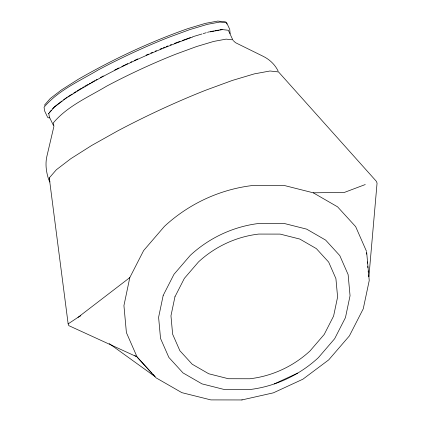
<?xml version="1.0" encoding="UTF-8"?>
<svg xmlns="http://www.w3.org/2000/svg" width="421" height="421" viewBox="0 0 421 421"><rect width="100%" height="100%" fill="white"/><g stroke="black" fill="none" stroke-linecap="round" stroke-linejoin="round"><path stroke-width="0.63" d="M368.912 276.665L377.063 183.119L376.406 181.372L278.528 71.938L269.998 70.996L254.268 73.891L232.397 80.422L205.89 90.147A134.878 19.755 -25.2 0 0 117.396 131.057L91.631 145.498L70.812 158.696L56.361 169.752L49.262 177.92L68.144 323.881L68.797 325.628L137.051 356.887L152.06 373.322M365.27 184.54L344.415 192.413L313.266 192.813L284.396 185.519L252.932 185.472A144.171 130.931 -30 0 0 164.432 226.366L143.619 250.579L129.8 277.597L123.932 305.583L126.405 332.627L137.051 356.887L134.809 355.535M53.767 126.989L46.915 156.191C45.047 164.148 46.284 172.584 48.92 180.22M230.14 33.743L229.719 29.286L226.672 22.802L219.878 22.05L207.343 24.355L189.929 29.559L168.81 37.306A107.439 15.735 -25.2 0 0 98.325 69.891C79.601 81.095 58.372 90.215 44.052 107.218L44.642 110.976L47.626 117.28L48.194 117.738L49.615 117.901M44.337 105.297L50.257 98.519L61.587 89.847L78.174 79.348C113.144 59.177 149.876 41.979 187.971 28.591L205.432 23.355L217.768 21.082L224.977 21.792M49.615 112.286L51.325 110.318M52.609 108.839L53.888 107.366M48.504 113.765L54.088 107.339M68.144 323.881L78.011 317.339L129.8 277.597M54.32 106.871L62.034 100.966M63.576 99.788L66.723 97.519M53.951 107.444L65.46 98.64M67.813 96.835L72.159 94.078M73.791 93.041L75.964 91.662M77.048 90.973L81.4 88.215M65.339 98.73C105.024 73.012 148.25 52.957 192.718 37.027M82.505 87.557L83.626 86.931M84.747 86.3L88.11 84.416M89.231 83.79L90.352 83.158M91.473 82.532L94.841 80.648M95.962 80.016L97.083 79.39M100.445 77.506L101.566 76.875M78.011 317.339L80.832 315.782M274.271 383.936L297.7 373.111M137.435 357.482L155.986 377.795L181.846 392.651L210.879 399.903L241.838 399.95L273.376 392.84L302.904 379.195L328.733 359.866L349.393 335.89L363.249 308.819L369.233 280.518L366.607 251.569M174.494 43.4L179.993 41.384M182.435 40.484L190.376 37.574M192.818 36.716L201.996 33.975M203.217 33.612L206.274 32.696M207.5 32.333L209.337 31.785M241.838 399.95L242.159 399.876M210.568 31.559L213.647 30.991M214.878 30.765L218.578 30.086M219.809 29.854L221.041 29.628M209.8 31.912L222.177 29.638M221.656 29.517L228.34 30.254L232.792 39.863L226.119 39.127L213.805 41.395L196.696 46.505L175.946 54.12A105.555 15.461 -25.2 0 0 106.697 86.131C88.299 97.135 67.444 106.097 53.372 122.806L53.951 126.495L49.341 116.959L48.757 113.27M225.488 21.881L225.961 22.092M313.266 192.813L337.579 206.843L355.677 226.666L366.323 250.927M109.271 343.62L155.149 376.711L152.939 374.29M233.129 40.479L235.471 42.663L263.078 56.267C269.524 59.414 275.071 64.592 278.139 71.123M226.672 22.802L226.866 24.055M49.262 177.92L49.915 182.046M366.502 252.858L366.617 254.147M367.328 261.873L367.444 263.162M367.738 266.382L367.854 267.667M368.149 270.887L368.264 272.177M368.559 275.397L368.68 276.681M102.129 76.559A105.65 15.477 -25.2 0 1 103.24 75.969M114.744 70.028A105.65 15.477 -25.2 0 1 118.88 67.96M121.848 66.497A105.65 15.477 -25.2 0 1 124.816 65.05M125.395 64.766A105.65 15.477 -25.2 0 1 127.731 63.645M130.678 62.24A105.65 15.477 -25.2 0 1 131.857 61.682M134.236 60.571A105.65 15.477 -25.2 0 1 137.809 58.914M146.113 55.156A105.65 15.477 -25.2 0 1 148.455 54.12M150.907 53.046A105.65 15.477 -25.2 0 1 152.755 52.246M155.212 51.188A105.65 15.477 -25.2 0 1 156.438 50.667M160.106 49.12A105.65 15.477 -25.2 0 1 161.932 48.362M163.143 47.862A105.65 15.477 -25.2 0 1 164.948 47.12M166.148 46.636A105.65 15.477 -25.2 0 1 167.926 45.915M170.279 44.979A105.65 15.477 -25.2 0 1 171.442 44.521M163.19 295.421L158.601 317.302L160.533 338.447L168.858 357.413L183.009 372.911L202.017 383.884L224.593 389.583L249.19 389.62A112.723 102.371 -30 0 0 318.381 357.645L334.658 338.716L345.462 317.592L350.051 295.716L348.12 274.571L339.794 255.6L325.643 240.102L306.635 229.129L284.059 223.43L259.462 223.393A112.723 102.371 -30 0 0 190.271 255.368L173.994 274.297L163.19 295.421M174.952 296.768L170.958 315.813L172.636 334.216L179.883 350.725L192.197 364.218L208.748 373.769L228.392 378.732L249.806 378.763A98.119 89.105 -30 0 0 310.035 350.93L324.202 334.453L333.6 316.066L337.6 297.021L335.916 278.618L328.669 262.104L316.355 248.616L299.81 239.065L280.16 234.102L258.747 234.071A98.119 89.105 -30 0 0 198.517 261.904L184.351 278.381L174.952 296.768"/></g></svg>
